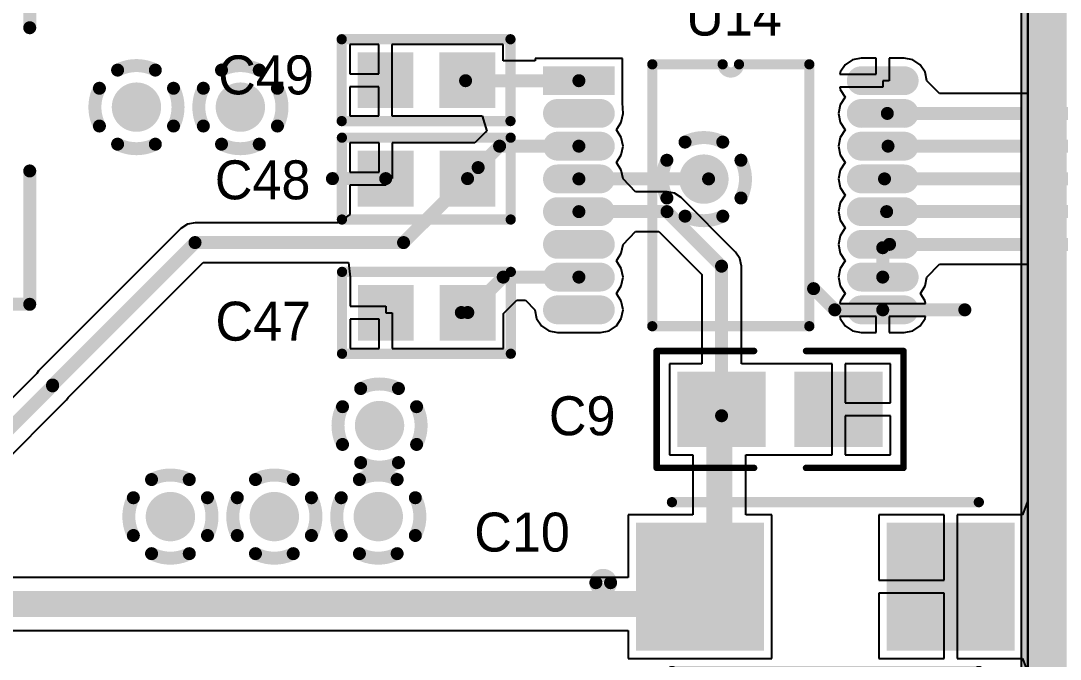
# Model space of a CAD drawing. Header units: millimetres. Extents: x 6.83 to 16.18, y 4.59 to 12.3.
# Drawn here: x 11.558 to 12.358, y 7.442 to 7.934 of the extents above; entities that cross this region are included whole.
import ezdxf

# ---------------------------------------------------------------- set-up
doc = ezdxf.new("R2010")
doc.units = ezdxf.units.MM
doc.header["$MEASUREMENT"] = 0
for name, color, linetype in [('BottomLayer', 5, 'Continuous'), ('BottomSolder', 6, 'Continuous'), ('InternalPlane1', 76, 'Continuous'), ('InternalPlane2', 16, 'Continuous'), ('MultiLayer', 9, 'Continuous'), ('TopLayer', 1, 'Continuous'), ('TopOverlay', 2, 'Continuous'), ('TopPaste', 8, 'Continuous'), ('TopSolder', 216, 'Continuous'), ('ViaHoleLayer', 16, 'Continuous')]:
    doc.layers.add(name, color=color, linetype=linetype)

# ---------------------------------------------------------------- blocks, each defined once
blk = doc.blocks.new('6032_____35')
at = {"layer": 'TopLayer'}
for points in [[(-0.04813, 0.05349), (-0.14261, 0.05349), (-0.04813, -0.05675), (-0.14261, -0.05675)], [(0.14715, 0.05349), (0.05266, 0.05349), (0.14715, -0.05675), (0.05266, -0.05675)]]:
    blk.add_solid(points, dxfattribs=at)
at = {"layer": 'TopOverlay', "const_width": 0.01}
for points in [[(-0.15549, 0.0712), (-0.15549, -0.07447)], [(-0.15549, 0.0712), (-0.05285, 0.0712)], [(0.05739, 0.0712), (0.16002, 0.0712)], [(0.16002, 0.0712), (0.16002, -0.07447)], [(0.16002, 0.0712), (0.17825, 0.04561)], [(0.17825, 0.04561), (0.17825, -0.04887)], [(0.17825, -0.04887), (0.16002, -0.07447)], [(-0.15549, -0.07447), (-0.05285, -0.07447)], [(0.05739, -0.07447), (0.16002, -0.07447)]]:
    blk.add_lwpolyline(points, dxfattribs=at)
at = {"layer": 'TopOverlay', "const_width": 0.005}
for points in [[(-0.15799, 0.0712, 1), (-0.15299, 0.0712, 1)], [(-0.15799, 0.0712, 1), (-0.15299, 0.0712, 1)], [(-0.05535, 0.0712, 1), (-0.05035, 0.0712, 1)], [(0.05489, 0.0712, 1), (0.05989, 0.0712, 1)], [(0.15752, 0.0712, 1), (0.16252, 0.0712, 1)], [(0.15752, 0.0712, 1), (0.16252, 0.0712, 1)], [(0.15752, 0.0712, 1), (0.16252, 0.0712, 1)], [(0.17575, 0.04561, 1), (0.18075, 0.04561, 1)], [(0.17575, 0.04561, 1), (0.18075, 0.04561, 1)], [(0.17575, -0.04887, 1), (0.18075, -0.04887, 1)], [(0.17575, -0.04887, 1), (0.18075, -0.04887, 1)], [(-0.15799, -0.07447, 1), (-0.15299, -0.07447, 1)], [(-0.15799, -0.07447, 1), (-0.15299, -0.07447, 1)], [(-0.05535, -0.07447, 1), (-0.05035, -0.07447, 1)], [(0.05489, -0.07447, 1), (0.05989, -0.07447, 1)], [(0.15752, -0.07447, 1), (0.16252, -0.07447, 1)], [(0.15752, -0.07447, 1), (0.16252, -0.07447, 1)], [(0.15752, -0.07447, 1), (0.16252, -0.07447, 1)]]:
    blk.add_lwpolyline(points, format="xyb", close=True, dxfattribs=at)
at = {"layer": 'TopPaste'}
for points in [[(-0.04813, 0.05349), (-0.14261, 0.05349), (-0.04813, -0.05675), (-0.14261, -0.05675)], [(0.14715, 0.05349), (0.05266, 0.05349), (0.14715, -0.05675), (0.05266, -0.05675)]]:
    blk.add_solid(points, dxfattribs=at)
at = {"layer": 'TopSolder'}
for points in [[(-0.04413, 0.05749), (-0.14661, 0.05749), (-0.04413, -0.06075), (-0.14661, -0.06075)], [(0.15115, 0.05749), (0.04866, 0.05749), (0.15115, -0.06075), (0.04866, -0.06075)]]:
    blk.add_solid(points, dxfattribs=at)
blk = doc.blocks.new('6032_____59')
at = {"layer": 'TopLayer'}
for points in [[(-0.25773, -0.00028), (-0.16718, -0.00028), (-0.25773, 0.09028), (-0.16718, 0.09028)], [(-0.06482, -0.00028), (0.02573, -0.00028), (-0.06482, 0.09028), (0.02573, 0.09028)]]:
    blk.add_solid(points, dxfattribs=at)
at = {"layer": 'TopOverlay', "const_width": 0.00787}
for points in [[(-0.23411, 0.10996), (0.00211, 0.10996)], [(-0.23411, -0.01996), (0.00211, -0.01996)]]:
    blk.add_lwpolyline(points, dxfattribs=at)
at = {"layer": 'TopOverlay'}
for points, const_width in [([(-0.23608, 0.10996, 1), (-0.23214, 0.10996, 1)], 0.00394), ([(0.00014, 0.10996, 1), (0.00408, 0.10996, 1)], 0.00394), ([(-0.28134, 0.048, 1), (-0.29266, 0.048, 1)], 0.01), ([(-0.29516, 0.048, 1), (-0.29016, 0.048, 1)], 0.005), ([(-0.28384, 0.048, 1), (-0.27884, 0.048, 1)], 0.005), ([(-0.23608, -0.01996, 1), (-0.23214, -0.01996, 1)], 0.00394), ([(0.00014, -0.01996, 1), (0.00408, -0.01996, 1)], 0.00394)]:
    blk.add_lwpolyline(points, format="xyb", close=True, dxfattribs=dict(at, const_width=const_width))
at = {"layer": 'TopPaste'}
for points in [[(-0.25773, -0.00028), (-0.16718, -0.00028), (-0.25773, 0.09028), (-0.16718, 0.09028)], [(-0.06482, -0.00028), (0.02573, -0.00028), (-0.06482, 0.09028), (0.02573, 0.09028)]]:
    blk.add_solid(points, dxfattribs=at)
at = {"layer": 'TopSolder'}
for points in [[(-0.26173, -0.00428), (-0.16318, -0.00428), (-0.26173, 0.09428), (-0.16318, 0.09428)], [(-0.06882, -0.00428), (0.02973, -0.00428), (-0.06882, 0.09428), (0.02973, 0.09428)]]:
    blk.add_solid(points, dxfattribs=at)
blk = doc.blocks.new('0805_60')
at = {"layer": 'TopLayer'}
for points in [[(-0.057, 0.05), (-0.117, 0.05), (-0.057, 0), (-0.117, 0)], [(0.033, 0.05), (-0.027, 0.05), (0.033, 0), (-0.027, 0)]]:
    blk.add_solid(points, dxfattribs=at)
at = {"layer": 'TopOverlay', "const_width": 0.005}
for points in [[(-0.137, -0.02), (-0.137, 0.07)], [(-0.137, 0.07), (-0.062, 0.07)], [(-0.022, 0.07), (0.053, 0.07)], [(0.053, -0.02), (0.053, 0.07)], [(-0.137, -0.02), (-0.062, -0.02)], [(-0.022, -0.02), (0.053, -0.02)]]:
    blk.add_lwpolyline(points, dxfattribs=at)
at = {"layer": 'TopOverlay', "const_width": 0.0025}
for points in [[(-0.13825, 0.07, 1), (-0.13575, 0.07, 1)], [(-0.13825, 0.07, 1), (-0.13575, 0.07, 1)], [(-0.06325, 0.07, 1), (-0.06075, 0.07, 1)], [(-0.02325, 0.07, 1), (-0.02075, 0.07, 1)], [(0.05175, 0.07, 1), (0.05425, 0.07, 1)], [(0.05175, 0.07, 1), (0.05425, 0.07, 1)], [(-0.13825, -0.02, 1), (-0.13575, -0.02, 1)], [(-0.13825, -0.02, 1), (-0.13575, -0.02, 1)], [(-0.06325, -0.02, 1), (-0.06075, -0.02, 1)], [(-0.02325, -0.02, 1), (-0.02075, -0.02, 1)], [(0.05175, -0.02, 1), (0.05425, -0.02, 1)], [(0.05175, -0.02, 1), (0.05425, -0.02, 1)]]:
    blk.add_lwpolyline(points, format="xyb", close=True, dxfattribs=at)
at = {"layer": 'TopPaste'}
for points in [[(-0.057, 0.05), (-0.117, 0.05), (-0.057, 0), (-0.117, 0)], [(0.033, 0.05), (-0.027, 0.05), (0.033, 0), (-0.027, 0)]]:
    blk.add_solid(points, dxfattribs=at)
at = {"layer": 'TopSolder'}
for points in [[(-0.053, 0.054), (-0.121, 0.054), (-0.053, -0.004), (-0.121, -0.004)], [(0.037, 0.054), (-0.031, 0.054), (0.037, -0.004), (-0.031, -0.004)]]:
    blk.add_solid(points, dxfattribs=at)
blk = doc.blocks.new('TSSOP16_63')
at = {"layer": 'TopLayer', "const_width": 0.01417}
for points in [[(0.24955, -0.00093), (0.21648, -0.00093)], [(0.0157, -0.02613), (-0.01738, -0.02613)], [(0.24955, -0.02613), (0.21648, -0.02613)], [(0.0157, -0.05133), (-0.01738, -0.05133)], [(0.24955, -0.05133), (0.21648, -0.05133)], [(0.0157, -0.07652), (-0.01738, -0.07652)], [(0.24955, -0.07652), (0.21648, -0.07652)], [(0.0157, -0.10172), (-0.01738, -0.10172)], [(0.24955, -0.10172), (0.21648, -0.10172)], [(0.0157, -0.12692), (-0.01738, -0.12692)], [(0.24955, -0.12692), (0.21648, -0.12692)], [(0.0157, -0.15211), (-0.01738, -0.15211)], [(0.24955, -0.15211), (0.21648, -0.15211)], [(0.0157, -0.17731), (-0.01738, -0.17731)], [(0.24955, -0.17731), (0.21648, -0.17731)]]:
    blk.add_lwpolyline(points, dxfattribs=at)
at = {"layer": 'TopLayer', "const_width": 0.00709}
for points in [[(0.21294, -0.00093, 1), (0.22003, -0.00093, 1)], [(0.24601, -0.00093, 1), (0.2531, -0.00093, 1)], [(-0.02092, -0.02613, 1), (-0.01383, -0.02613, 1)], [(0.01215, -0.02613, 1), (0.01924, -0.02613, 1)], [(0.21294, -0.02613, 1), (0.22003, -0.02613, 1)], [(0.24601, -0.02613, 1), (0.2531, -0.02613, 1)], [(-0.02092, -0.05133, 1), (-0.01383, -0.05133, 1)], [(0.01215, -0.05133, 1), (0.01924, -0.05133, 1)], [(0.21294, -0.05133, 1), (0.22003, -0.05133, 1)], [(0.24601, -0.05133, 1), (0.2531, -0.05133, 1)], [(-0.02092, -0.07652, 1), (-0.01383, -0.07652, 1)], [(0.01215, -0.07652, 1), (0.01924, -0.07652, 1)], [(0.21294, -0.07652, 1), (0.22003, -0.07652, 1)], [(0.24601, -0.07652, 1), (0.2531, -0.07652, 1)], [(-0.02092, -0.10172, 1), (-0.01383, -0.10172, 1)], [(0.01215, -0.10172, 1), (0.01924, -0.10172, 1)], [(0.21294, -0.10172, 1), (0.22003, -0.10172, 1)], [(0.24601, -0.10172, 1), (0.2531, -0.10172, 1)], [(-0.02092, -0.12692, 1), (-0.01383, -0.12692, 1)], [(0.01215, -0.12692, 1), (0.01924, -0.12692, 1)], [(0.21294, -0.12692, 1), (0.22003, -0.12692, 1)], [(0.24601, -0.12692, 1), (0.2531, -0.12692, 1)], [(-0.02092, -0.15211, 1), (-0.01383, -0.15211, 1)], [(0.01215, -0.15211, 1), (0.01924, -0.15211, 1)], [(0.21294, -0.15211, 1), (0.22003, -0.15211, 1)], [(0.24601, -0.15211, 1), (0.2531, -0.15211, 1)], [(-0.02092, -0.17731, 1), (-0.01383, -0.17731, 1)], [(0.01215, -0.17731, 1), (0.01924, -0.17731, 1)], [(0.21294, -0.17731, 1), (0.22003, -0.17731, 1)], [(0.24601, -0.17731, 1), (0.2531, -0.17731, 1)]]:
    blk.add_lwpolyline(points, format="xyb", close=True, dxfattribs=at)
at = {"layer": 'TopLayer'}
blk.add_solid([(-0.02446, -0.00802), (0.02278, -0.00802), (-0.02446, 0.00615), (0.02278, 0.00615)], dxfattribs=at)
at = {"layer": 'TopOverlay', "const_width": 0.00787}
for points in [[(0.05566, -0.18991), (0.05566, 0.01167)], [(0.05566, 0.01167), (0.10979, 0.01167)], [(0.12239, 0.01167), (0.17652, 0.01167)], [(0.17652, -0.18991), (0.17652, 0.01167)], [(0.05566, -0.18991), (0.17652, -0.18991)]]:
    blk.add_lwpolyline(points, dxfattribs=at)
at = {"layer": 'TopOverlay', "const_width": 0.00394}
for points in [[(0.05369, 0.01167, 1), (0.05762, 0.01167, 1)], [(0.05369, 0.01167, 1), (0.05762, 0.01167, 1)], [(0.10782, 0.01167, 1), (0.11176, 0.01167, 1)], [(0.10782, 0.01167, 1), (0.11176, 0.01167, 1)], [(0.12042, 0.01167, 1), (0.12436, 0.01167, 1)], [(0.12042, 0.01167, 1), (0.12436, 0.01167, 1)], [(0.17455, 0.01167, 1), (0.17849, 0.01167, 1)], [(0.17455, 0.01167, 1), (0.17849, 0.01167, 1)], [(0.05369, -0.18991, 1), (0.05762, -0.18991, 1)], [(0.05369, -0.18991, 1), (0.05762, -0.18991, 1)], [(0.17455, -0.18991, 1), (0.17849, -0.18991, 1)], [(0.17455, -0.18991, 1), (0.17849, -0.18991, 1)]]:
    blk.add_lwpolyline(points, format="xyb", close=True, dxfattribs=at)
at = {"layer": 'TopOverlay', "const_width": 0.00787}
blk.add_lwpolyline([(0.12239, 0.01167, -1), (0.10979, 0.01167)], format="xyb", dxfattribs=at)
at = {"layer": 'TopPaste', "const_width": 0.01417}
for points in [[(0.24955, -0.00093), (0.21648, -0.00093)], [(0.0157, -0.02613), (-0.01738, -0.02613)], [(0.24955, -0.02613), (0.21648, -0.02613)], [(0.0157, -0.05133), (-0.01738, -0.05133)], [(0.24955, -0.05133), (0.21648, -0.05133)], [(0.0157, -0.07652), (-0.01738, -0.07652)], [(0.24955, -0.07652), (0.21648, -0.07652)], [(0.0157, -0.10172), (-0.01738, -0.10172)], [(0.24955, -0.10172), (0.21648, -0.10172)], [(0.0157, -0.12692), (-0.01738, -0.12692)], [(0.24955, -0.12692), (0.21648, -0.12692)], [(0.0157, -0.15211), (-0.01738, -0.15211)], [(0.24955, -0.15211), (0.21648, -0.15211)], [(0.0157, -0.17731), (-0.01738, -0.17731)], [(0.24955, -0.17731), (0.21648, -0.17731)]]:
    blk.add_lwpolyline(points, dxfattribs=at)
at = {"layer": 'TopPaste', "const_width": 0.00709}
for points in [[(0.21294, -0.00093, 1), (0.22003, -0.00093, 1)], [(0.24601, -0.00093, 1), (0.2531, -0.00093, 1)], [(-0.02092, -0.02613, 1), (-0.01383, -0.02613, 1)], [(0.01215, -0.02613, 1), (0.01924, -0.02613, 1)], [(0.21294, -0.02613, 1), (0.22003, -0.02613, 1)], [(0.24601, -0.02613, 1), (0.2531, -0.02613, 1)], [(-0.02092, -0.05133, 1), (-0.01383, -0.05133, 1)], [(0.01215, -0.05133, 1), (0.01924, -0.05133, 1)], [(0.21294, -0.05133, 1), (0.22003, -0.05133, 1)], [(0.24601, -0.05133, 1), (0.2531, -0.05133, 1)], [(-0.02092, -0.07652, 1), (-0.01383, -0.07652, 1)], [(0.01215, -0.07652, 1), (0.01924, -0.07652, 1)], [(0.21294, -0.07652, 1), (0.22003, -0.07652, 1)], [(0.24601, -0.07652, 1), (0.2531, -0.07652, 1)], [(-0.02092, -0.10172, 1), (-0.01383, -0.10172, 1)], [(0.01215, -0.10172, 1), (0.01924, -0.10172, 1)], [(0.21294, -0.10172, 1), (0.22003, -0.10172, 1)], [(0.24601, -0.10172, 1), (0.2531, -0.10172, 1)], [(-0.02092, -0.12692, 1), (-0.01383, -0.12692, 1)], [(0.01215, -0.12692, 1), (0.01924, -0.12692, 1)], [(0.21294, -0.12692, 1), (0.22003, -0.12692, 1)], [(0.24601, -0.12692, 1), (0.2531, -0.12692, 1)], [(-0.02092, -0.15211, 1), (-0.01383, -0.15211, 1)], [(0.01215, -0.15211, 1), (0.01924, -0.15211, 1)], [(0.21294, -0.15211, 1), (0.22003, -0.15211, 1)], [(0.24601, -0.15211, 1), (0.2531, -0.15211, 1)], [(-0.02092, -0.17731, 1), (-0.01383, -0.17731, 1)], [(0.01215, -0.17731, 1), (0.01924, -0.17731, 1)], [(0.21294, -0.17731, 1), (0.22003, -0.17731, 1)], [(0.24601, -0.17731, 1), (0.2531, -0.17731, 1)]]:
    blk.add_lwpolyline(points, format="xyb", close=True, dxfattribs=at)
at = {"layer": 'TopPaste'}
blk.add_solid([(-0.02446, -0.00802), (0.02278, -0.00802), (-0.02446, 0.00615), (0.02278, 0.00615)], dxfattribs=at)
at = {"layer": 'TopSolder', "const_width": 0.02217}
for points in [[(0.24955, -0.00093), (0.21648, -0.00093)], [(0.0157, -0.02613), (-0.01738, -0.02613)], [(0.24955, -0.02613), (0.21648, -0.02613)], [(0.0157, -0.05133), (-0.01738, -0.05133)], [(0.24955, -0.05133), (0.21648, -0.05133)], [(0.0157, -0.07652), (-0.01738, -0.07652)], [(0.24955, -0.07652), (0.21648, -0.07652)], [(0.0157, -0.10172), (-0.01738, -0.10172)], [(0.24955, -0.10172), (0.21648, -0.10172)], [(0.0157, -0.12692), (-0.01738, -0.12692)], [(0.24955, -0.12692), (0.21648, -0.12692)], [(0.0157, -0.15211), (-0.01738, -0.15211)], [(0.24955, -0.15211), (0.21648, -0.15211)], [(0.0157, -0.17731), (-0.01738, -0.17731)], [(0.24955, -0.17731), (0.21648, -0.17731)]]:
    blk.add_lwpolyline(points, dxfattribs=at)
at = {"layer": 'TopSolder', "const_width": 0.01109}
for points in [[(0.21094, -0.00093, 1), (0.22203, -0.00093, 1)], [(0.24401, -0.00093, 1), (0.2551, -0.00093, 1)], [(-0.02292, -0.02613, 1), (-0.01183, -0.02613, 1)], [(0.01015, -0.02613, 1), (0.02124, -0.02613, 1)], [(0.21094, -0.02613, 1), (0.22203, -0.02613, 1)], [(0.24401, -0.02613, 1), (0.2551, -0.02613, 1)], [(-0.02292, -0.05133, 1), (-0.01183, -0.05133, 1)], [(0.01015, -0.05133, 1), (0.02124, -0.05133, 1)], [(0.21094, -0.05133, 1), (0.22203, -0.05133, 1)], [(0.24401, -0.05133, 1), (0.2551, -0.05133, 1)], [(-0.02292, -0.07652, 1), (-0.01183, -0.07652, 1)], [(0.01015, -0.07652, 1), (0.02124, -0.07652, 1)], [(0.21094, -0.07652, 1), (0.22203, -0.07652, 1)], [(0.24401, -0.07652, 1), (0.2551, -0.07652, 1)], [(-0.02292, -0.10172, 1), (-0.01183, -0.10172, 1)], [(0.01015, -0.10172, 1), (0.02124, -0.10172, 1)], [(0.21094, -0.10172, 1), (0.22203, -0.10172, 1)], [(0.24401, -0.10172, 1), (0.2551, -0.10172, 1)], [(-0.02292, -0.12692, 1), (-0.01183, -0.12692, 1)], [(0.01015, -0.12692, 1), (0.02124, -0.12692, 1)], [(0.21094, -0.12692, 1), (0.22203, -0.12692, 1)], [(0.24401, -0.12692, 1), (0.2551, -0.12692, 1)], [(-0.02292, -0.15211, 1), (-0.01183, -0.15211, 1)], [(0.01015, -0.15211, 1), (0.02124, -0.15211, 1)], [(0.21094, -0.15211, 1), (0.22203, -0.15211, 1)], [(0.24401, -0.15211, 1), (0.2551, -0.15211, 1)], [(-0.02292, -0.17731, 1), (-0.01183, -0.17731, 1)], [(0.01015, -0.17731, 1), (0.02124, -0.17731, 1)], [(0.21094, -0.17731, 1), (0.22203, -0.17731, 1)], [(0.24401, -0.17731, 1), (0.2551, -0.17731, 1)]]:
    blk.add_lwpolyline(points, format="xyb", close=True, dxfattribs=at)
at = {"layer": 'TopSolder'}
blk.add_solid([(-0.02846, -0.01202), (0.02678, -0.01202), (-0.02846, 0.01015), (0.02678, 0.01015)], dxfattribs=at)
blk = doc.blocks.new('0603_174')
at = {"layer": 'TopLayer'}
for points in [[(0.02175, -0.04726), (0.02175, -0.01226), (-0.01325, -0.04726), (-0.01325, -0.01226)], [(0.02175, -0.11026), (0.02175, -0.07526), (-0.01325, -0.11026), (-0.01325, -0.07526)]]:
    blk.add_solid(points, dxfattribs=at)
at = {"layer": 'TopOverlay', "const_width": 0.00787}
for points in [[(-0.02724, 0.00394), (-0.02724, -0.12598)], [(-0.02724, 0.00394), (0.03575, 0.00394)], [(0.03575, 0.00394), (0.03575, -0.12598)], [(-0.02724, -0.12598), (0.03575, -0.12598)]]:
    blk.add_lwpolyline(points, dxfattribs=at)
at = {"layer": 'TopOverlay', "const_width": 0.00394}
for points in [[(-0.02921, 0.00394, 1), (-0.02528, 0.00394, 1)], [(-0.02921, 0.00394, 1), (-0.02528, 0.00394, 1)], [(0.03378, 0.00394, 1), (0.03772, 0.00394, 1)], [(0.03378, 0.00394, 1), (0.03772, 0.00394, 1)], [(-0.02921, -0.12598, 1), (-0.02528, -0.12598, 1)], [(-0.02921, -0.12598, 1), (-0.02528, -0.12598, 1)], [(0.03378, -0.12598, 1), (0.03772, -0.12598, 1)], [(0.03378, -0.12598, 1), (0.03772, -0.12598, 1)]]:
    blk.add_lwpolyline(points, format="xyb", close=True, dxfattribs=at)
at = {"layer": 'TopPaste'}
for points in [[(0.02175, -0.04726), (0.02175, -0.01226), (-0.01325, -0.04726), (-0.01325, -0.01226)], [(0.02175, -0.11026), (0.02175, -0.07526), (-0.01325, -0.11026), (-0.01325, -0.07526)]]:
    blk.add_solid(points, dxfattribs=at)
at = {"layer": 'TopSolder'}
for points in [[(0.02575, -0.05126), (0.02575, -0.00826), (-0.01725, -0.05126), (-0.01725, -0.00826)], [(0.02575, -0.11426), (0.02575, -0.07126), (-0.01725, -0.11426), (-0.01725, -0.07126)]]:
    blk.add_solid(points, dxfattribs=at)
blk = doc.blocks.new('0603_175')
at = {"layer": 'TopLayer'}
for points in [[(0.02175, -0.04726), (0.02175, -0.01226), (-0.01325, -0.04726), (-0.01325, -0.01226)], [(0.02175, -0.11026), (0.02175, -0.07526), (-0.01325, -0.11026), (-0.01325, -0.07526)]]:
    blk.add_solid(points, dxfattribs=at)
at = {"layer": 'TopOverlay', "const_width": 0.00787}
for points in [[(-0.02724, 0.00394), (-0.02724, -0.12598)], [(-0.02724, 0.00394), (0.03575, 0.00394)], [(0.03575, 0.00394), (0.03575, -0.12598)], [(-0.02724, -0.12598), (0.03575, -0.12598)]]:
    blk.add_lwpolyline(points, dxfattribs=at)
at = {"layer": 'TopOverlay', "const_width": 0.00394}
for points in [[(-0.02921, 0.00394, 1), (-0.02528, 0.00394, 1)], [(-0.02921, 0.00394, 1), (-0.02528, 0.00394, 1)], [(0.03378, 0.00394, 1), (0.03772, 0.00394, 1)], [(0.03378, 0.00394, 1), (0.03772, 0.00394, 1)], [(-0.02921, -0.12598, 1), (-0.02528, -0.12598, 1)], [(-0.02921, -0.12598, 1), (-0.02528, -0.12598, 1)], [(0.03378, -0.12598, 1), (0.03772, -0.12598, 1)], [(0.03378, -0.12598, 1), (0.03772, -0.12598, 1)]]:
    blk.add_lwpolyline(points, format="xyb", close=True, dxfattribs=at)
at = {"layer": 'TopPaste'}
for points in [[(0.02175, -0.04726), (0.02175, -0.01226), (-0.01325, -0.04726), (-0.01325, -0.01226)], [(0.02175, -0.11026), (0.02175, -0.07526), (-0.01325, -0.11026), (-0.01325, -0.07526)]]:
    blk.add_solid(points, dxfattribs=at)
at = {"layer": 'TopSolder'}
for points in [[(0.02575, -0.05126), (0.02575, -0.00826), (-0.01725, -0.05126), (-0.01725, -0.00826)], [(0.02575, -0.11426), (0.02575, -0.07126), (-0.01725, -0.11426), (-0.01725, -0.07126)]]:
    blk.add_solid(points, dxfattribs=at)
blk = doc.blocks.new('0603_176')
at = {"layer": 'TopLayer'}
for points in [[(0.02175, -0.04726), (0.02175, -0.01226), (-0.01325, -0.04726), (-0.01325, -0.01226)], [(0.02175, -0.11026), (0.02175, -0.07526), (-0.01325, -0.11026), (-0.01325, -0.07526)]]:
    blk.add_solid(points, dxfattribs=at)
at = {"layer": 'TopOverlay', "const_width": 0.00787}
for points in [[(-0.02724, 0.00394), (-0.02724, -0.12598)], [(-0.02724, 0.00394), (0.03575, 0.00394)], [(0.03575, 0.00394), (0.03575, -0.12598)], [(-0.02724, -0.12598), (0.03575, -0.12598)]]:
    blk.add_lwpolyline(points, dxfattribs=at)
at = {"layer": 'TopOverlay', "const_width": 0.00394}
for points in [[(-0.02921, 0.00394, 1), (-0.02528, 0.00394, 1)], [(-0.02921, 0.00394, 1), (-0.02528, 0.00394, 1)], [(0.03378, 0.00394, 1), (0.03772, 0.00394, 1)], [(0.03378, 0.00394, 1), (0.03772, 0.00394, 1)], [(-0.02921, -0.12598, 1), (-0.02528, -0.12598, 1)], [(-0.02921, -0.12598, 1), (-0.02528, -0.12598, 1)], [(0.03378, -0.12598, 1), (0.03772, -0.12598, 1)], [(0.03378, -0.12598, 1), (0.03772, -0.12598, 1)]]:
    blk.add_lwpolyline(points, format="xyb", close=True, dxfattribs=at)
at = {"layer": 'TopPaste'}
for points in [[(0.02175, -0.04726), (0.02175, -0.01226), (-0.01325, -0.04726), (-0.01325, -0.01226)], [(0.02175, -0.11026), (0.02175, -0.07526), (-0.01325, -0.11026), (-0.01325, -0.07526)]]:
    blk.add_solid(points, dxfattribs=at)
at = {"layer": 'TopSolder'}
for points in [[(0.02575, -0.05126), (0.02575, -0.00826), (-0.01725, -0.05126), (-0.01725, -0.00826)], [(0.02575, -0.11426), (0.02575, -0.07126), (-0.01725, -0.11426), (-0.01725, -0.07126)]]:
    blk.add_solid(points, dxfattribs=at)

msp = doc.modelspace()

# ---------------------------------------------------------------- linework, layer by layer
at = {"layer": 'BottomLayer'}
msp.add_line((12.3327, 9.18797), (12.3327, 4.85627), dxfattribs=at)
at = {"layer": 'BottomLayer', "const_width": 0.015}
for points in [[(11.63915, 7.86713, 1), (11.65415, 7.86713, 1)], [(11.71915, 7.86713, 1), (11.73415, 7.86713, 1)], [(12.07592, 7.81172, 1), (12.09092, 7.81172, 1)], [(11.82626, 7.62204, 1), (11.84126, 7.62204, 1)], [(11.66528, 7.55196, 1), (11.68028, 7.55196, 1)], [(11.74528, 7.55196, 1), (11.76028, 7.55196, 1)], [(11.82528, 7.55196, 1), (11.84028, 7.55196, 1)]]:
    msp.add_lwpolyline(points, format="xyb", close=True, dxfattribs=at)
at = {"layer": 'BottomSolder', "const_width": 0.019}
for points in [[(11.63715, 7.86713, 1), (11.65615, 7.86713, 1)], [(11.71715, 7.86713, 1), (11.73615, 7.86713, 1)], [(12.07392, 7.81172, 1), (12.09292, 7.81172, 1)], [(11.82426, 7.62204, 1), (11.84326, 7.62204, 1)], [(11.66328, 7.55196, 1), (11.68228, 7.55196, 1)], [(11.74328, 7.55196, 1), (11.76228, 7.55196, 1)], [(11.82328, 7.55196, 1), (11.84228, 7.55196, 1)]]:
    msp.add_lwpolyline(points, format="xyb", close=True, dxfattribs=at)
at = {"layer": 'InternalPlane1'}
msp.add_line((12.33255, 9.18409), (12.33255, 4.86108), dxfattribs=at)
at = {"layer": 'InternalPlane1', "const_width": 0.03}
msp.add_lwpolyline([(12.34763, 4.83933), (12.34763, 9.18409)], dxfattribs=at)
at = {"layer": 'InternalPlane1', "const_width": 0.01}
for points in [[(11.63213, 7.89564, -0.240079), (11.66118, 7.89564)], [(11.71213, 7.89564, -0.240079), (11.74118, 7.89564)], [(11.61814, 7.8526, -0.240079), (11.61814, 7.88166)], [(11.67517, 7.88166, -0.240079), (11.67517, 7.8526)], [(11.69814, 7.8526, -0.240079), (11.69814, 7.88166)], [(11.75517, 7.88166, -0.240079), (11.75517, 7.8526)], [(12.06889, 7.84023, -0.240079), (12.09794, 7.84023)], [(11.66118, 7.83862, -0.240079), (11.63213, 7.83862)], [(11.74118, 7.83862, -0.240079), (11.71213, 7.83862)], [(12.0549, 7.79719, -0.240079), (12.0549, 7.82625)], [(12.11193, 7.82625, -0.240079), (12.11193, 7.79719)], [(12.09794, 7.78321, -0.240079), (12.06889, 7.78321)], [(11.81923, 7.65055, -0.240079), (11.84829, 7.65055)], [(11.80525, 7.60751, -0.240079), (11.80525, 7.63657)], [(11.86227, 7.63657, -0.240079), (11.86227, 7.60751)], [(11.84829, 7.59353, -0.240079), (11.81923, 7.59353)], [(11.65826, 7.58047, -0.240079), (11.68731, 7.58047)], [(11.73826, 7.58047, -0.240079), (11.76731, 7.58047)], [(11.81826, 7.58047, -0.240079), (11.84731, 7.58047)], [(11.64427, 7.53743, -0.240079), (11.64427, 7.56649)], [(11.7013, 7.56649, -0.240079), (11.7013, 7.53743)], [(11.72427, 7.53743, -0.240079), (11.72427, 7.56649)], [(11.7813, 7.56649, -0.240079), (11.7813, 7.53743)], [(11.80427, 7.53743, -0.240079), (11.80427, 7.56649)], [(11.8613, 7.56649, -0.240079), (11.8613, 7.53743)], [(11.68731, 7.52345, -0.240079), (11.65826, 7.52345)], [(11.76731, 7.52345, -0.240079), (11.73826, 7.52345)], [(11.84731, 7.52345, -0.240079), (11.81826, 7.52345)]]:
    msp.add_lwpolyline(points, format="xyb", dxfattribs=at)
at = {"layer": 'InternalPlane1', "const_width": 0.005}
for points in [[(11.62963, 7.89564, 1), (11.63463, 7.89564, 1)], [(11.65868, 7.89564, 1), (11.66368, 7.89564, 1)], [(11.70963, 7.89564, 1), (11.71463, 7.89564, 1)], [(11.73868, 7.89564, 1), (11.74368, 7.89564, 1)], [(11.61564, 7.88166, 1), (11.62064, 7.88166, 1)], [(11.67267, 7.88166, 1), (11.67767, 7.88166, 1)], [(11.69564, 7.88166, 1), (11.70064, 7.88166, 1)], [(11.75267, 7.88166, 1), (11.75767, 7.88166, 1)], [(11.61564, 7.8526, 1), (11.62064, 7.8526, 1)], [(11.67267, 7.8526, 1), (11.67767, 7.8526, 1)], [(11.69564, 7.8526, 1), (11.70064, 7.8526, 1)], [(11.75267, 7.8526, 1), (11.75767, 7.8526, 1)], [(11.62963, 7.83862, 1), (11.63463, 7.83862, 1)], [(11.65868, 7.83862, 1), (11.66368, 7.83862, 1)], [(11.70963, 7.83862, 1), (11.71463, 7.83862, 1)], [(11.73868, 7.83862, 1), (11.74368, 7.83862, 1)], [(12.06639, 7.84023, 1), (12.07139, 7.84023, 1)], [(12.09544, 7.84023, 1), (12.10044, 7.84023, 1)], [(12.0524, 7.82625, 1), (12.0574, 7.82625, 1)], [(12.10943, 7.82625, 1), (12.11443, 7.82625, 1)], [(12.0524, 7.79719, 1), (12.0574, 7.79719, 1)], [(12.10943, 7.79719, 1), (12.11443, 7.79719, 1)], [(12.06639, 7.78321, 1), (12.07139, 7.78321, 1)], [(12.09544, 7.78321, 1), (12.10044, 7.78321, 1)], [(11.81673, 7.65055, 1), (11.82173, 7.65055, 1)], [(11.84579, 7.65055, 1), (11.85079, 7.65055, 1)], [(11.80275, 7.63657, 1), (11.80775, 7.63657, 1)], [(11.85977, 7.63657, 1), (11.86477, 7.63657, 1)], [(11.80275, 7.60751, 1), (11.80775, 7.60751, 1)], [(11.85977, 7.60751, 1), (11.86477, 7.60751, 1)], [(11.81673, 7.59353, 1), (11.82173, 7.59353, 1)], [(11.84579, 7.59353, 1), (11.85079, 7.59353, 1)], [(11.65576, 7.58047, 1), (11.66076, 7.58047, 1)], [(11.68481, 7.58047, 1), (11.68981, 7.58047, 1)], [(11.73576, 7.58047, 1), (11.74076, 7.58047, 1)], [(11.76481, 7.58047, 1), (11.76981, 7.58047, 1)], [(11.81576, 7.58047, 1), (11.82076, 7.58047, 1)], [(11.84481, 7.58047, 1), (11.84981, 7.58047, 1)], [(11.64177, 7.56649, 1), (11.64677, 7.56649, 1)], [(11.6988, 7.56649, 1), (11.7038, 7.56649, 1)], [(11.72177, 7.56649, 1), (11.72677, 7.56649, 1)], [(11.7788, 7.56649, 1), (11.7838, 7.56649, 1)], [(11.80177, 7.56649, 1), (11.80677, 7.56649, 1)], [(11.8588, 7.56649, 1), (11.8638, 7.56649, 1)], [(11.64177, 7.53743, 1), (11.64677, 7.53743, 1)], [(11.6988, 7.53743, 1), (11.7038, 7.53743, 1)], [(11.72177, 7.53743, 1), (11.72677, 7.53743, 1)], [(11.7788, 7.53743, 1), (11.7838, 7.53743, 1)], [(11.80177, 7.53743, 1), (11.80677, 7.53743, 1)], [(11.8588, 7.53743, 1), (11.8638, 7.53743, 1)], [(11.65576, 7.52345, 1), (11.66076, 7.52345, 1)], [(11.68481, 7.52345, 1), (11.68981, 7.52345, 1)], [(11.73576, 7.52345, 1), (11.74076, 7.52345, 1)], [(11.76481, 7.52345, 1), (11.76981, 7.52345, 1)], [(11.81576, 7.52345, 1), (11.82076, 7.52345, 1)], [(11.84481, 7.52345, 1), (11.84981, 7.52345, 1)]]:
    msp.add_lwpolyline(points, format="xyb", close=True, dxfattribs=at)
at = {"layer": 'InternalPlane2'}
msp.add_line((12.32755, 9.17909), (12.32755, 4.86108), dxfattribs=at)
at = {"layer": 'InternalPlane2', "const_width": 0.03}
msp.add_lwpolyline([(12.34263, 4.84786), (12.34263, 9.17909)], dxfattribs=at)
at = {"layer": 'InternalPlane2', "const_width": 0.01}
for points in [[(11.63213, 7.89564, -0.240079), (11.66118, 7.89564)], [(11.71213, 7.89564, -0.240079), (11.74118, 7.89564)], [(11.61814, 7.8526, -0.240079), (11.61814, 7.88166)], [(11.67517, 7.88166, -0.240079), (11.67517, 7.8526)], [(11.69814, 7.8526, -0.240079), (11.69814, 7.88166)], [(11.75517, 7.88166, -0.240079), (11.75517, 7.8526)], [(12.06889, 7.84023, -0.240079), (12.09794, 7.84023)], [(11.66118, 7.83862, -0.240079), (11.63213, 7.83862)], [(11.74118, 7.83862, -0.240079), (11.71213, 7.83862)], [(12.0549, 7.79719, -0.240079), (12.0549, 7.82625)], [(12.11193, 7.82625, -0.240079), (12.11193, 7.79719)], [(12.09794, 7.78321, -0.240079), (12.06889, 7.78321)], [(11.81923, 7.65055, -0.240079), (11.84829, 7.65055)], [(11.80525, 7.60751, -0.240079), (11.80525, 7.63657)], [(11.86227, 7.63657, -0.240079), (11.86227, 7.60751)], [(11.84829, 7.59353, -0.240079), (11.81923, 7.59353)], [(11.65826, 7.58047, -0.240079), (11.68731, 7.58047)], [(11.73826, 7.58047, -0.240079), (11.76731, 7.58047)], [(11.81826, 7.58047, -0.240079), (11.84731, 7.58047)], [(11.64427, 7.53743, -0.240079), (11.64427, 7.56649)], [(11.7013, 7.56649, -0.240079), (11.7013, 7.53743)], [(11.72427, 7.53743, -0.240079), (11.72427, 7.56649)], [(11.7813, 7.56649, -0.240079), (11.7813, 7.53743)], [(11.80427, 7.53743, -0.240079), (11.80427, 7.56649)], [(11.8613, 7.56649, -0.240079), (11.8613, 7.53743)], [(11.68731, 7.52345, -0.240079), (11.65826, 7.52345)], [(11.76731, 7.52345, -0.240079), (11.73826, 7.52345)], [(11.84731, 7.52345, -0.240079), (11.81826, 7.52345)]]:
    msp.add_lwpolyline(points, format="xyb", dxfattribs=at)
at = {"layer": 'InternalPlane2', "const_width": 0.005}
for points in [[(11.62963, 7.89564, 1), (11.63463, 7.89564, 1)], [(11.65868, 7.89564, 1), (11.66368, 7.89564, 1)], [(11.70963, 7.89564, 1), (11.71463, 7.89564, 1)], [(11.73868, 7.89564, 1), (11.74368, 7.89564, 1)], [(11.61564, 7.88166, 1), (11.62064, 7.88166, 1)], [(11.67267, 7.88166, 1), (11.67767, 7.88166, 1)], [(11.69564, 7.88166, 1), (11.70064, 7.88166, 1)], [(11.75267, 7.88166, 1), (11.75767, 7.88166, 1)], [(11.61564, 7.8526, 1), (11.62064, 7.8526, 1)], [(11.67267, 7.8526, 1), (11.67767, 7.8526, 1)], [(11.69564, 7.8526, 1), (11.70064, 7.8526, 1)], [(11.75267, 7.8526, 1), (11.75767, 7.8526, 1)], [(11.62963, 7.83862, 1), (11.63463, 7.83862, 1)], [(11.65868, 7.83862, 1), (11.66368, 7.83862, 1)], [(11.70963, 7.83862, 1), (11.71463, 7.83862, 1)], [(11.73868, 7.83862, 1), (11.74368, 7.83862, 1)], [(12.06639, 7.84023, 1), (12.07139, 7.84023, 1)], [(12.09544, 7.84023, 1), (12.10044, 7.84023, 1)], [(12.0524, 7.82625, 1), (12.0574, 7.82625, 1)], [(12.10943, 7.82625, 1), (12.11443, 7.82625, 1)], [(12.0524, 7.79719, 1), (12.0574, 7.79719, 1)], [(12.10943, 7.79719, 1), (12.11443, 7.79719, 1)], [(12.06639, 7.78321, 1), (12.07139, 7.78321, 1)], [(12.09544, 7.78321, 1), (12.10044, 7.78321, 1)], [(11.81673, 7.65055, 1), (11.82173, 7.65055, 1)], [(11.84579, 7.65055, 1), (11.85079, 7.65055, 1)], [(11.80275, 7.63657, 1), (11.80775, 7.63657, 1)], [(11.85977, 7.63657, 1), (11.86477, 7.63657, 1)], [(11.80275, 7.60751, 1), (11.80775, 7.60751, 1)], [(11.85977, 7.60751, 1), (11.86477, 7.60751, 1)], [(11.81673, 7.59353, 1), (11.82173, 7.59353, 1)], [(11.84579, 7.59353, 1), (11.85079, 7.59353, 1)], [(11.65576, 7.58047, 1), (11.66076, 7.58047, 1)], [(11.68481, 7.58047, 1), (11.68981, 7.58047, 1)], [(11.73576, 7.58047, 1), (11.74076, 7.58047, 1)], [(11.76481, 7.58047, 1), (11.76981, 7.58047, 1)], [(11.81576, 7.58047, 1), (11.82076, 7.58047, 1)], [(11.84481, 7.58047, 1), (11.84981, 7.58047, 1)], [(11.64177, 7.56649, 1), (11.64677, 7.56649, 1)], [(11.6988, 7.56649, 1), (11.7038, 7.56649, 1)], [(11.72177, 7.56649, 1), (11.72677, 7.56649, 1)], [(11.7788, 7.56649, 1), (11.7838, 7.56649, 1)], [(11.80177, 7.56649, 1), (11.80677, 7.56649, 1)], [(11.8588, 7.56649, 1), (11.8638, 7.56649, 1)], [(11.64177, 7.53743, 1), (11.64677, 7.53743, 1)], [(11.6988, 7.53743, 1), (11.7038, 7.53743, 1)], [(11.72177, 7.53743, 1), (11.72677, 7.53743, 1)], [(11.7788, 7.53743, 1), (11.7838, 7.53743, 1)], [(11.80177, 7.53743, 1), (11.80677, 7.53743, 1)], [(11.8588, 7.53743, 1), (11.8638, 7.53743, 1)], [(11.65576, 7.52345, 1), (11.66076, 7.52345, 1)], [(11.68481, 7.52345, 1), (11.68981, 7.52345, 1)], [(11.73576, 7.52345, 1), (11.74076, 7.52345, 1)], [(11.76481, 7.52345, 1), (11.76981, 7.52345, 1)], [(11.81576, 7.52345, 1), (11.82076, 7.52345, 1)], [(11.84481, 7.52345, 1), (11.84981, 7.52345, 1)]]:
    msp.add_lwpolyline(points, format="xyb", close=True, dxfattribs=at)
at = {"layer": 'MultiLayer', "const_width": 0.015}
for points in [[(11.63915, 7.86713, 1), (11.65415, 7.86713, 1)], [(11.71915, 7.86713, 1), (11.73415, 7.86713, 1)], [(12.07592, 7.81172, 1), (12.09092, 7.81172, 1)], [(11.82626, 7.62204, 1), (11.84126, 7.62204, 1)], [(11.66528, 7.55196, 1), (11.68028, 7.55196, 1)], [(11.74528, 7.55196, 1), (11.76028, 7.55196, 1)], [(11.82528, 7.55196, 1), (11.84028, 7.55196, 1)]]:
    msp.add_lwpolyline(points, format="xyb", close=True, dxfattribs=at)
at = {"layer": 'TopLayer'}
for p, q in [((12.33252, 8.22575), (12.33252, 7.87759)), ((11.83333, 7.91538), (11.81083, 7.91538)), ((11.81083, 7.91538), (11.81083, 7.89288)), ((11.83333, 7.89288), (11.83333, 7.91538)), ((11.86201, 7.91538), (11.84333, 7.91538)), ((11.84333, 7.91538), (11.84333, 7.88788)), ((11.86583, 7.91538), (11.86201, 7.91538)), ((11.87764, 7.91538), (11.86583, 7.91538)), ((11.92882, 7.91538), (11.87764, 7.91538)), ((11.92882, 7.90278), (11.92882, 7.91538)), ((12.02082, 7.90458), (11.95357, 7.90458)), ((11.95357, 7.90458), (11.95357, 7.90278)), ((12.02082, 7.8704), (12.02082, 7.90458)), ((12.20452, 7.90491), (12.19785, 7.90359)), ((12.21605, 7.90491), (12.20452, 7.90491)), ((12.21605, 7.89249), (12.21605, 7.90491)), ((12.23759, 7.90491), (12.22605, 7.90491)), ((12.22605, 7.90491), (12.22605, 7.88749)), ((12.24426, 7.90359), (12.23759, 7.90491)), ((11.95357, 7.90278), (11.92882, 7.90278)), ((12.1922, 7.89981), (12.18842, 7.89416)), ((12.19785, 7.90359), (12.1922, 7.89981)), ((12.24991, 7.89981), (12.24426, 7.90359)), ((12.25368, 7.89416), (12.24991, 7.89981)), ((11.81083, 7.89288), (11.83333, 7.89288)), ((12.18842, 7.89416), (12.18809, 7.89249)), ((12.18809, 7.89249), (12.21605, 7.89249)), ((12.25501, 7.88749), (12.25368, 7.89416)), ((11.83333, 7.88288), (11.81083, 7.88288)), ((11.81083, 7.88288), (11.81083, 7.86038)), ((11.83333, 7.86038), (11.83333, 7.88288)), ((11.84333, 7.88788), (11.84333, 7.86038)), ((12.22105, 7.88249), (12.18809, 7.88249)), ((12.18809, 7.88249), (12.18842, 7.88082)), ((12.18842, 7.88082), (12.19203, 7.87489)), ((12.22605, 7.88749), (12.22105, 7.88749)), ((12.22105, 7.88749), (12.22105, 7.88249)), ((12.26465, 7.87759), (12.25501, 7.88749)), ((12.19203, 7.87489), (12.18842, 7.86896)), ((12.33252, 7.87759), (12.26465, 7.87759)), ((12.02115, 7.86229), (12.02082, 7.8704)), ((12.02082, 7.8704), (12.02082, 7.8704)), ((12.18842, 7.86896), (12.1871, 7.86229)), ((11.81083, 7.86038), (11.83333, 7.86038)), ((11.84333, 7.86038), (11.86201, 7.86038)), ((11.86201, 7.86038), (11.87382, 7.86038)), ((11.87382, 7.86038), (11.87764, 7.86038)), ((11.87764, 7.86038), (11.91274, 7.86038)), ((11.91274, 7.86038), (11.91632, 7.84857)), ((12.01983, 7.85563), (12.02115, 7.86229)), ((12.1871, 7.86229), (12.18842, 7.85563)), ((11.91632, 7.84857), (11.91533, 7.84791)), ((12.01622, 7.8497), (12.01983, 7.85563)), ((12.01983, 7.84376), (12.01622, 7.8497)), ((12.18842, 7.85563), (12.19203, 7.8497)), ((12.19203, 7.8497), (12.18842, 7.84376)), ((11.91533, 7.84791), (11.90704, 7.83962)), ((12.02115, 7.8371), (12.01983, 7.84376)), ((12.18842, 7.84376), (12.1871, 7.8371)), ((11.8335, 7.83962), (11.811, 7.83962)), ((11.811, 7.83962), (11.811, 7.81712)), ((11.8335, 7.81712), (11.8335, 7.83962)), ((11.866, 7.83962), (11.8435, 7.83962)), ((11.8435, 7.83962), (11.8435, 7.81212)), ((11.87399, 7.83962), (11.866, 7.83962)), ((11.866, 7.83962), (11.866, 7.83962)), ((11.87781, 7.83962), (11.87399, 7.83962)), ((11.87399, 7.83962), (11.87399, 7.83962)), ((11.90704, 7.83962), (11.87781, 7.83962)), ((12.01983, 7.83043), (12.02115, 7.8371)), ((12.1871, 7.8371), (12.18842, 7.83043)), ((12.01622, 7.8245), (12.01983, 7.83043)), ((12.01983, 7.81857), (12.01622, 7.8245)), ((12.18842, 7.83043), (12.19203, 7.8245)), ((12.19203, 7.8245), (12.18842, 7.81857)), ((11.811, 7.81712), (11.8335, 7.81712)), ((12.02115, 7.8119), (12.01983, 7.81857)), ((12.18842, 7.81857), (12.1871, 7.8119)), ((11.8435, 7.81212), (11.8385, 7.81212)), ((11.8385, 7.81212), (11.8385, 7.80712)), ((12.03079, 7.802), (12.02115, 7.8119)), ((12.1871, 7.8119), (12.18842, 7.80523)), ((11.8385, 7.80712), (11.811, 7.80712)), ((11.811, 7.80712), (11.811, 7.78462)), ((12.05502, 7.802), (12.03079, 7.802)), ((12.06087, 7.80083), (12.05502, 7.802)), ((12.06583, 7.79752), (12.06087, 7.80083)), ((12.18842, 7.80523), (12.19203, 7.7993)), ((12.10783, 7.75552), (12.06583, 7.79752)), ((12.18842, 7.79337), (12.1871, 7.7867)), ((12.19203, 7.7993), (12.18842, 7.79337)), ((11.811, 7.78462), (11.80186, 7.77817)), ((12.1871, 7.7867), (12.18842, 7.78004)), ((11.68587, 7.77701), (11.68091, 7.77369)), ((11.69173, 7.77817), (11.68587, 7.77701)), ((11.80186, 7.77817), (11.69173, 7.77817)), ((12.18842, 7.78004), (12.19203, 7.77411)), ((11.68091, 7.77369), (11.57128, 7.66406)), ((12.02115, 7.76151), (12.03079, 7.77141)), ((12.03079, 7.77141), (12.04868, 7.77141)), ((12.04868, 7.77141), (12.08172, 7.73837)), ((12.19203, 7.77411), (12.18842, 7.76817)), ((12.01983, 7.75484), (12.02115, 7.76151)), ((12.18842, 7.76817), (12.1871, 7.76151)), ((12.1871, 7.76151), (12.18842, 7.75484)), ((12.01622, 7.74891), (12.01983, 7.75484)), ((12.11114, 7.75056), (12.10783, 7.75552)), ((12.18842, 7.75484), (12.19203, 7.74891)), ((11.59418, 7.6437), (11.69806, 7.74758)), ((11.69806, 7.74758), (11.80975, 7.74758)), ((11.80975, 7.74758), (11.81108, 7.73633)), ((12.01983, 7.74298), (12.01622, 7.74891)), ((12.11231, 7.74471), (12.11114, 7.75056)), ((12.11231, 7.66944), (12.11231, 7.74471)), ((12.19203, 7.74891), (12.18842, 7.74298)), ((12.25501, 7.73631), (12.26465, 7.74621)), ((12.26465, 7.74621), (12.33252, 7.74621)), ((12.33252, 7.74621), (12.33252, 7.56357)), ((12.02115, 7.73631), (12.01983, 7.74298)), ((12.08172, 7.73837), (12.08172, 7.66944)), ((12.18842, 7.74298), (12.1871, 7.73631)), ((11.81108, 7.73633), (11.81108, 7.73577)), ((11.81108, 7.73577), (11.81108, 7.71383)), ((12.01622, 7.72371), (12.01983, 7.72964)), ((12.01983, 7.72964), (12.02115, 7.73631)), ((12.1871, 7.73631), (12.18842, 7.72964)), ((12.18842, 7.72964), (12.19203, 7.72371)), ((12.25008, 7.72371), (12.25368, 7.72964)), ((12.25368, 7.72964), (12.25501, 7.73631)), ((12.01983, 7.71778), (12.01622, 7.72371)), ((12.19203, 7.72371), (12.18842, 7.71778)), ((12.25368, 7.71778), (12.25008, 7.72371)), ((11.81108, 7.71383), (11.83858, 7.71383)), ((11.83858, 7.71383), (11.83858, 7.70883)), ((11.92908, 7.70831), (11.93934, 7.71854)), ((11.93934, 7.71854), (11.94605, 7.7185)), ((11.94605, 7.7185), (11.95324, 7.71111)), ((12.02115, 7.71111), (12.01983, 7.71778)), ((12.18842, 7.71778), (12.18809, 7.71611)), ((12.18809, 7.71611), (12.25402, 7.71611)), ((12.25402, 7.71611), (12.25368, 7.71778)), ((11.83858, 7.70883), (11.84358, 7.70883)), ((11.84358, 7.70883), (11.84358, 7.68133)), ((11.92908, 7.68133), (11.92908, 7.70831)), ((11.95324, 7.71111), (11.95457, 7.70445)), ((11.95457, 7.70445), (11.95834, 7.69879)), ((12.01605, 7.69879), (12.01983, 7.70445)), ((12.01983, 7.70445), (12.02115, 7.71111)), ((12.21605, 7.70611), (12.18809, 7.70611)), ((12.18809, 7.70611), (12.18842, 7.70445)), ((12.18842, 7.70445), (12.1922, 7.69879)), ((12.21605, 7.69369), (12.21605, 7.70611)), ((12.25402, 7.70611), (12.22605, 7.70611)), ((12.22605, 7.70611), (12.22605, 7.69369)), ((12.24991, 7.69879), (12.25368, 7.70445)), ((12.25368, 7.70445), (12.25402, 7.70611)), ((11.83358, 7.70383), (11.81108, 7.70383)), ((11.81108, 7.70383), (11.81108, 7.68133)), ((11.83358, 7.68133), (11.83358, 7.70383)), ((11.95834, 7.69879), (11.96399, 7.69502)), ((12.0104, 7.69502), (12.01605, 7.69879)), ((12.1922, 7.69879), (12.19785, 7.69502)), ((12.24426, 7.69502), (12.24991, 7.69879)), ((11.96399, 7.69502), (11.97066, 7.69369)), ((11.97066, 7.69369), (12.00373, 7.69369)), ((12.00373, 7.69369), (12.0104, 7.69502)), ((12.19785, 7.69502), (12.20452, 7.69369)), ((12.20452, 7.69369), (12.21605, 7.69369)), ((12.22605, 7.69369), (12.23759, 7.69369)), ((12.23759, 7.69369), (12.24426, 7.69502)), ((11.81108, 7.68133), (11.83358, 7.68133)), ((11.84358, 7.68133), (11.86227, 7.68133)), ((11.86227, 7.68133), (11.87408, 7.68133)), ((11.87408, 7.68133), (11.8779, 7.68133)), ((11.8779, 7.68133), (11.92908, 7.68133)), ((12.08172, 7.66944), (12.05703, 7.66944)), ((12.05703, 7.66944), (12.05703, 7.59944)), ((12.13522, 7.66944), (12.11231, 7.66944)), ((12.13703, 7.66944), (12.13522, 7.66944)), ((12.14703, 7.66944), (12.13703, 7.66944)), ((12.14884, 7.66944), (12.14703, 7.66944)), ((12.18203, 7.66944), (12.14884, 7.66944)), ((12.18203, 7.63444), (12.18203, 7.66944)), ((12.22703, 7.66944), (12.19203, 7.66944)), ((12.19203, 7.66944), (12.19203, 7.63944)), ((12.22703, 7.63944), (12.22703, 7.66944)), ((11.57, 7.66215), (11.46419, 7.55634)), ((11.57128, 7.66406), (11.57, 7.66215)), ((11.48134, 7.53023), (11.59291, 7.6418)), ((11.59291, 7.6418), (11.59418, 7.6437)), ((12.18203, 7.59944), (12.18203, 7.63444)), ((12.19203, 7.63944), (12.22703, 7.63944)), ((12.22703, 7.62944), (12.19203, 7.62944)), ((12.19203, 7.62944), (12.19203, 7.59944)), ((12.22703, 7.59944), (12.22703, 7.62944)), ((12.05703, 7.59944), (12.075, 7.59944)), ((12.075, 7.59944), (12.075, 7.55336)), ((12.11578, 7.55336), (12.11578, 7.59944)), ((12.11578, 7.59944), (12.13522, 7.59944)), ((12.13522, 7.59944), (12.13703, 7.59944)), ((12.13703, 7.59944), (12.14703, 7.59944)), ((12.14703, 7.59944), (12.14884, 7.59944)), ((12.14884, 7.59944), (12.18203, 7.59944)), ((12.19203, 7.59944), (12.22703, 7.59944)), ((12.33252, 7.56357), (12.32865, 7.55336)), ((12.075, 7.55336), (12.02518, 7.55336)), ((12.02518, 7.55336), (12.02518, 7.50508)), ((12.13574, 7.55336), (12.11578, 7.55336)), ((12.13574, 7.44281), (12.13574, 7.55336)), ((12.26837, 7.55336), (12.2181, 7.55336)), ((12.2181, 7.55336), (12.2181, 7.50309)), ((12.26837, 7.50309), (12.26837, 7.55336)), ((12.32071, 7.55336), (12.27837, 7.55336)), ((12.27837, 7.55336), (12.27837, 7.49809)), ((12.32865, 7.55336), (12.32071, 7.55336)), ((12.02518, 7.50508), (10.95373, 7.50508)), ((12.2181, 7.50309), (12.26837, 7.50309)), ((12.27837, 7.49809), (12.27837, 7.44281)), ((12.26837, 7.49309), (12.2181, 7.49309)), ((12.2181, 7.49309), (12.2181, 7.44281)), ((12.26837, 7.44281), (12.26837, 7.49309)), ((10.95412, 7.46429), (12.02518, 7.46429)), ((12.02518, 7.46429), (12.02518, 7.44281)), ((12.02518, 7.44281), (12.13574, 7.44281)), ((12.2181, 7.44281), (12.26837, 7.44281)), ((12.27837, 7.44281), (12.32071, 7.44281)), ((12.32071, 7.44281), (12.32865, 7.44281)), ((12.32865, 7.44281), (12.33252, 7.4326))]:
    msp.add_line(p, q, dxfattribs=at)
for points, const_width in [([(11.89997, 7.88749), (11.9872, 7.88749)], 0.01), ([(12.2246, 7.86229), (13.14946, 7.86229)], 0.01), ([(11.90965, 7.8206), (11.92615, 7.8371)], 0.01), ([(11.92615, 7.8371), (11.9872, 7.8371)], 0.01), ([(12.22514, 7.8371), (13.12518, 7.8371)], 0.01), ([(11.79751, 7.81212), (11.8385, 7.81212)], 0.01), ([(11.85224, 7.76288), (11.90149, 7.81212)], 0.01), ([(11.9872, 7.8119), (12.08701, 7.8119)], 0.01), ([(12.22243, 7.8119), (12.92954, 7.8119)], 0.01), ([(11.9872, 7.7867), (12.05502, 7.7867)], 0.01), ([(12.05502, 7.7867), (12.09701, 7.74471)], 0.01), ([(12.22406, 7.7867), (12.88454, 7.7867)], 0.01), ([(11.58209, 7.65324), (11.69173, 7.76288)], 0.01), ([(11.69173, 7.76288), (11.85224, 7.76288)], 0.01), ([(12.22105, 7.73631), (12.22105, 7.75894)], 0.01), ([(12.2263, 7.76151), (12.39595, 7.76151)], 0.01), ([(12.09701, 7.62959), (12.09701, 7.74471)], 0.01), ([(11.90169, 7.70905), (11.92894, 7.73631)], 0.01), ([(11.92894, 7.73631), (11.9872, 7.73631)], 0.01), ([(12.16782, 7.72743), (12.18414, 7.71111)], 0.01), ([(11.8967, 7.70905), (11.90169, 7.70905)], 0.01), ([(12.18414, 7.71111), (12.22105, 7.71111)], 0.01), ([(12.22105, 7.71111), (12.28426, 7.71111)], 0.01), ([(11.47053, 7.54105), (11.58209, 7.65261)], 0.01), ([(11.58209, 7.65261), (11.58209, 7.65324)], 0.01), ([(12.09539, 7.48751), (12.09539, 7.6279)], 0.02), ([(10.92651, 7.48468), (12.07891, 7.48468)], 0.02)]:
    msp.add_lwpolyline(points, dxfattribs=dict(at, const_width=const_width))
for points, const_width in [([(11.89747, 7.88749, 1), (11.90247, 7.88749, 1)], 0.005), ([(11.9847, 7.88749, 1), (11.9897, 7.88749, 1)], 0.005), ([(11.63915, 7.86713, 1), (11.65415, 7.86713, 1)], 0.015), ([(11.71915, 7.86713, 1), (11.73415, 7.86713, 1)], 0.015), ([(12.2221, 7.86229, 1), (12.2271, 7.86229, 1)], 0.005), ([(11.92365, 7.8371, 1), (11.92865, 7.8371, 1)], 0.005), ([(11.92365, 7.8371, 1), (11.92865, 7.8371, 1)], 0.005), ([(11.9847, 7.8371, 1), (11.9897, 7.8371, 1)], 0.005), ([(12.22264, 7.8371, 1), (12.22764, 7.8371, 1)], 0.005), ([(11.90715, 7.8206, 1), (11.91215, 7.8206, 1)], 0.005), ([(12.07592, 7.81172, 1), (12.09092, 7.81172, 1)], 0.015), ([(11.79501, 7.81212, 1), (11.80001, 7.81212, 1)], 0.005), ([(11.836, 7.81212, 1), (11.841, 7.81212, 1)], 0.005), ([(11.89899, 7.81212, 1), (11.90399, 7.81212, 1)], 0.005), ([(11.9847, 7.8119, 1), (11.9897, 7.8119, 1)], 0.005), ([(12.08451, 7.8119, 1), (12.08951, 7.8119, 1)], 0.005), ([(12.21993, 7.8119, 1), (12.22493, 7.8119, 1)], 0.005), ([(11.9847, 7.7867, 1), (11.9897, 7.7867, 1)], 0.005), ([(12.05252, 7.7867, 1), (12.05752, 7.7867, 1)], 0.005), ([(12.05252, 7.7867, 1), (12.05752, 7.7867, 1)], 0.005), ([(12.22156, 7.7867, 1), (12.22656, 7.7867, 1)], 0.005), ([(11.68923, 7.76288, 1), (11.69423, 7.76288, 1)], 0.005), ([(11.68923, 7.76288, 1), (11.69423, 7.76288, 1)], 0.005), ([(11.84974, 7.76288, 1), (11.85474, 7.76288, 1)], 0.005), ([(11.84974, 7.76288, 1), (11.85474, 7.76288, 1)], 0.005), ([(12.21855, 7.75894, 1), (12.22355, 7.75894, 1)], 0.005), ([(12.2238, 7.76151, 1), (12.2288, 7.76151, 1)], 0.005), ([(12.09451, 7.74471, 1), (12.09951, 7.74471, 1)], 0.005), ([(12.09451, 7.74471, 1), (12.09951, 7.74471, 1)], 0.005), ([(11.92644, 7.73631, 1), (11.93144, 7.73631, 1)], 0.005), ([(11.92644, 7.73631, 1), (11.93144, 7.73631, 1)], 0.005), ([(11.9847, 7.73631, 1), (11.9897, 7.73631, 1)], 0.005), ([(12.21855, 7.73631, 1), (12.22355, 7.73631, 1)], 0.005), ([(12.16532, 7.72743, 1), (12.17032, 7.72743, 1)], 0.005), ([(11.8942, 7.70905, 1), (11.8992, 7.70905, 1)], 0.005), ([(11.89919, 7.70905, 1), (11.90419, 7.70905, 1)], 0.005), ([(11.89919, 7.70905, 1), (11.90419, 7.70905, 1)], 0.005), ([(12.18164, 7.71111, 1), (12.18664, 7.71111, 1)], 0.005), ([(12.18164, 7.71111, 1), (12.18664, 7.71111, 1)], 0.005), ([(12.21855, 7.71111, 1), (12.22355, 7.71111, 1)], 0.005), ([(12.21855, 7.71111, 1), (12.22355, 7.71111, 1)], 0.005), ([(12.28176, 7.71111, 1), (12.28676, 7.71111, 1)], 0.005), ([(11.57959, 7.65324, 1), (11.58459, 7.65324, 1)], 0.005), ([(11.57959, 7.65324, 1), (11.58459, 7.65324, 1)], 0.005), ([(11.57959, 7.65261, 1), (11.58459, 7.65261, 1)], 0.005), ([(11.57959, 7.65261, 1), (11.58459, 7.65261, 1)], 0.005), ([(11.82626, 7.62204, 1), (11.84126, 7.62204, 1)], 0.015), ([(12.09039, 7.6279, 1), (12.10039, 7.6279, 1)], 0.01), ([(12.09451, 7.62959, 1), (12.09951, 7.62959, 1)], 0.005), ([(11.66528, 7.55196, 1), (11.68028, 7.55196, 1)], 0.015), ([(11.74528, 7.55196, 1), (11.76028, 7.55196, 1)], 0.015), ([(11.82528, 7.55196, 1), (11.84028, 7.55196, 1)], 0.015), ([(12.09039, 7.48751, 1), (12.10039, 7.48751, 1)], 0.01), ([(12.07391, 7.48468, 1), (12.08391, 7.48468, 1)], 0.01)]:
    msp.add_lwpolyline(points, format="xyb", close=True, dxfattribs=dict(at, const_width=const_width))
at = {"layer": 'TopSolder', "const_width": 0.019}
for points in [[(11.63715, 7.86713, 1), (11.65615, 7.86713, 1)], [(11.71715, 7.86713, 1), (11.73615, 7.86713, 1)], [(12.07392, 7.81172, 1), (12.09292, 7.81172, 1)], [(11.82426, 7.62204, 1), (11.84326, 7.62204, 1)], [(11.66328, 7.55196, 1), (11.68228, 7.55196, 1)], [(11.74328, 7.55196, 1), (11.76228, 7.55196, 1)], [(11.82328, 7.55196, 1), (11.84228, 7.55196, 1)]]:
    msp.add_lwpolyline(points, format="xyb", close=True, dxfattribs=at)
at = {"layer": 'ViaHoleLayer', "const_width": 0.007}
for points in [[(11.64315, 7.86713, 1), (11.65015, 7.86713, 1)], [(11.72315, 7.86713, 1), (11.73015, 7.86713, 1)], [(12.07992, 7.81172, 1), (12.08692, 7.81172, 1)], [(11.83026, 7.62204, 1), (11.83726, 7.62204, 1)], [(11.66928, 7.55196, 1), (11.67628, 7.55196, 1)], [(11.74928, 7.55196, 1), (11.75628, 7.55196, 1)], [(11.82928, 7.55196, 1), (11.83628, 7.55196, 1)]]:
    msp.add_lwpolyline(points, format="xyb", close=True, dxfattribs=at)

# ---------------------------------------------------------------- block references
for name, p, rotation in [('6032_____35', (11.49003, 7.87086), 90), ('0603_174', (11.80857, 7.88363), 90), ('0603_175', (11.80873, 7.80787), 90), ('0603_176', (11.80882, 7.70457), 90), ('0805_60', (12.18403, 7.60944), 360), ('6032_____59', (12.29292, 7.45309), 360)]:
    msp.add_blockref(name, p, dxfattribs=dict(rotation=rotation))
msp.add_blockref('TSSOP16_63', (11.98804, 7.88842))

# ---------------------------------------------------------------- texts
at = {"layer": 'TopOverlay'}
for s, p in [('U14', (12.0697, 7.92222)), ('C49', (11.70951, 7.87694)), ('C48', (11.70698, 7.79617)), ('C47', (11.70745, 7.68738)), ('C9', (11.96406, 7.61456)), ('C10', (11.90663, 7.52504))]:
    msp.add_text(s, height=0.03, dxfattribs=at).set_placement(p)

doc.saveas('drawing.dxf')
